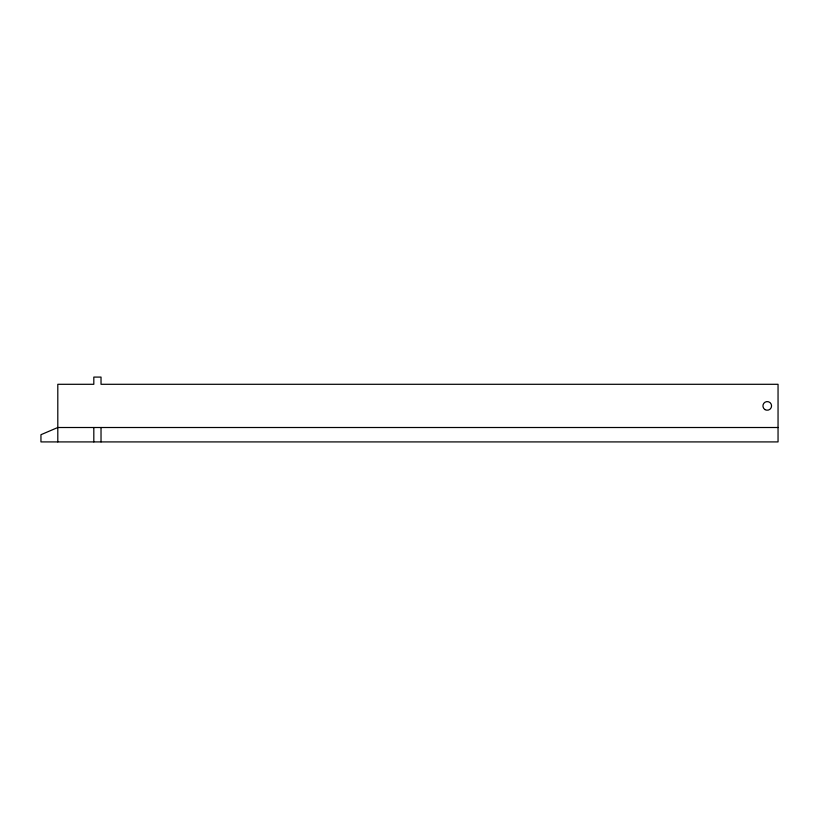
<?xml version="1.0" encoding="UTF-8"?>
<svg xmlns="http://www.w3.org/2000/svg" width="819" height="819" viewBox="0 0 819 819"><rect width="100%" height="100%" fill="white"/><g stroke="black" fill="none" stroke-linecap="round" stroke-linejoin="round"><path stroke-width="1.23" d="M778.05 427.508L57.801 427.508L40.95 434.705L40.95 441.912L778.05 441.912L778.05 384.295L101.024 384.295L101.024 377.088L93.816 377.088L93.816 384.295L57.801 384.295L57.801 441.912M101.024 427.508L101.024 441.912M93.816 427.508L93.816 441.912M765.089 409.643A4.32 4.32 0 0 0 771.57 405.896A4.32 4.32 0 0 0 765.089 402.16A4.32 4.32 0 0 0 765.089 409.643"/></g></svg>
